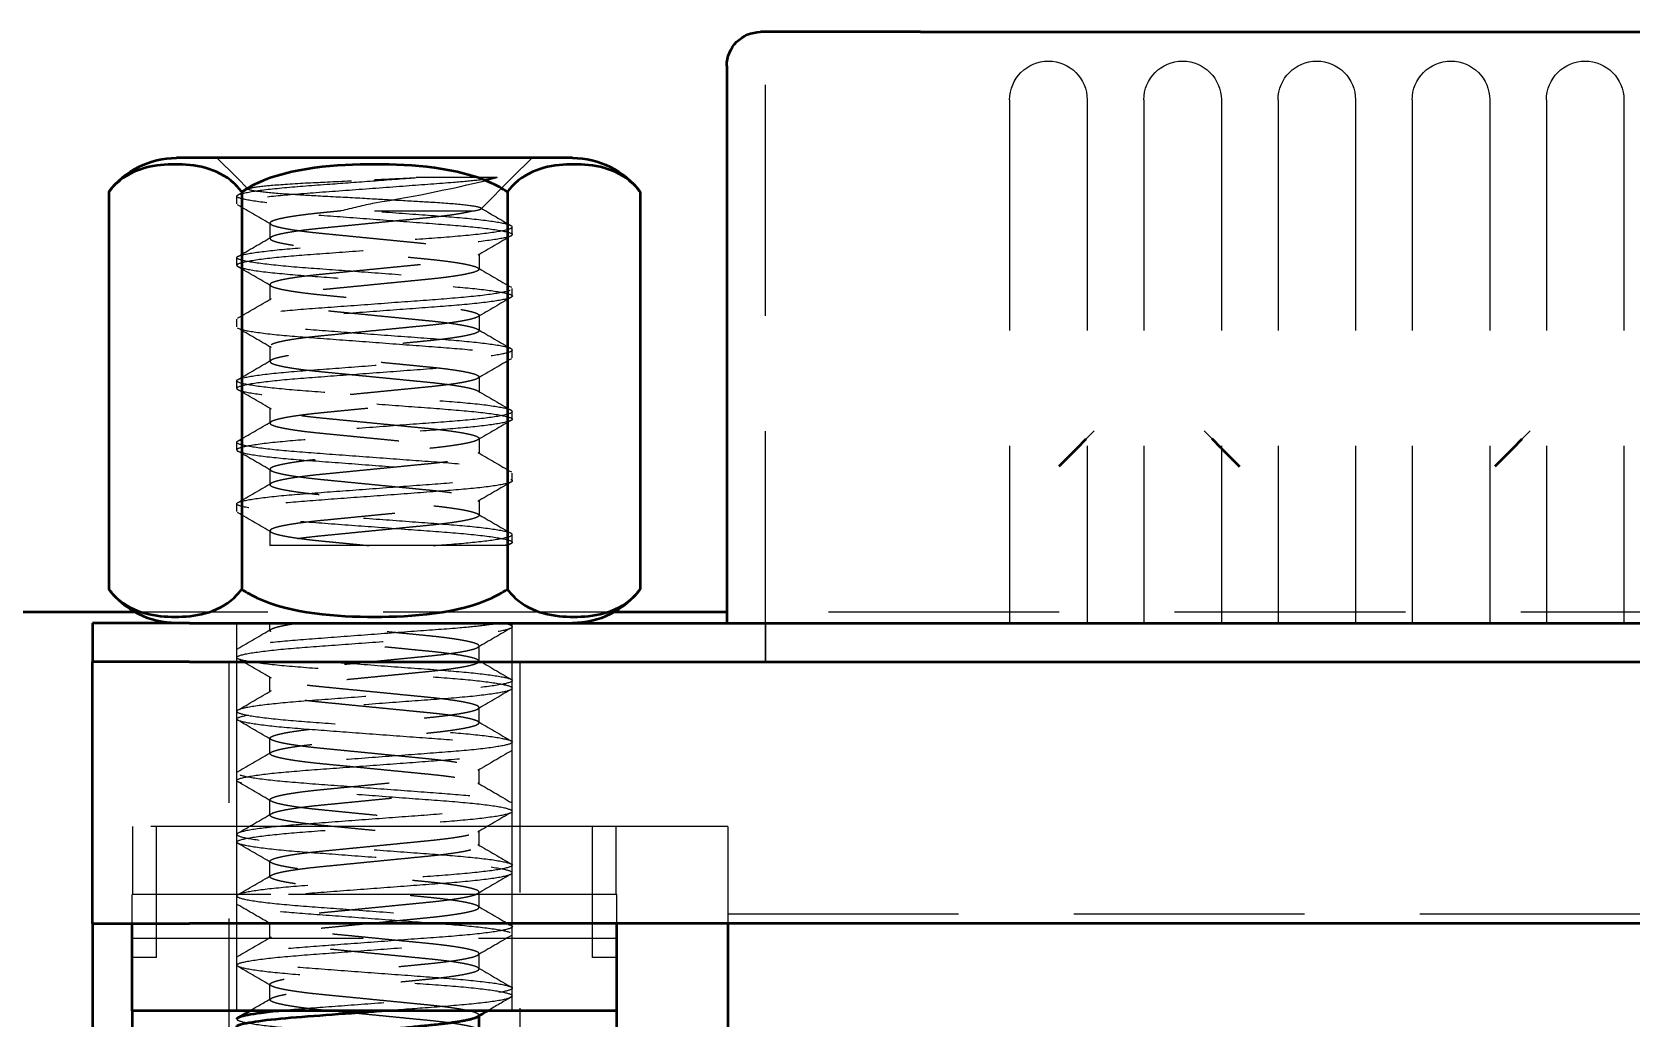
# Model space of a CAD drawing. Header units: millimetres. Extents: x 0 to 420, y 0 to 297.
# Drawn here: x 153.66 to 170.17, y 187.93 to 198.11 of the extents above; entities that cross this region are included whole.
import ezdxf

# ---------------------------------------------------------------- set-up
doc = ezdxf.new("R2010")
doc.units = ezdxf.units.MM
doc.header["$LTSCALE"] = 0.75
doc.linetypes.add('HIDDEN2', pattern=[4.7625, 3.175, -1.5875])
doc.layers.add('Hidden', color=7, linetype='HIDDEN2', lineweight=25)
doc.layers.add('Visible', color=7, linetype='Continuous', lineweight=50)

msp = doc.modelspace()

# ---------------------------------------------------------------- linework, layer by layer
at = {"layer": 'Hidden', "extrusion": (-1e-16, -1, 0)}
for p, q in [((161.226, 191.615), (161.226, 198.115)), ((163.746, 197.415), (163.746, 192.015)), ((164.546, 197.415), (164.546, 192.015)), ((165.131, 197.415), (165.131, 192.015)), ((165.931, 197.415), (165.931, 192.015)), ((166.516, 197.415), (166.516, 192.015)), ((167.316, 197.415), (167.316, 192.015)), ((167.901, 197.415), (167.901, 192.015)), ((168.701, 197.415), (168.701, 192.015)), ((169.286, 197.415), (169.286, 192.015)), ((170.086, 197.415), (170.086, 192.015)), ((155.769, 196.612), (155.565, 196.815)), ((158.613, 196.612), (158.817, 196.815)), ((155.889, 196.491), (155.769, 196.612)), ((158.458, 196.612), (157.619, 196.612)), ((158.613, 196.612), (158.291, 196.289)), ((155.769, 196.342), (155.769, 196.421)), ((156.112, 196.143), (156.112, 195.984)), ((158.613, 196.024), (158.613, 196.103)), ((155.769, 195.707), (155.769, 195.786)), ((158.27, 195.826), (158.27, 195.667)), ((156.112, 195.508), (156.112, 195.349)), ((158.613, 195.389), (158.613, 195.468)), ((155.769, 195.072), (155.769, 195.151)), ((158.27, 195.191), (158.27, 195.032)), ((156.112, 194.873), (156.112, 194.714)), ((158.613, 194.754), (158.613, 194.833)), ((158.27, 194.556), (158.27, 194.397)), ((155.769, 194.437), (155.769, 194.516)), ((156.112, 194.238), (156.112, 194.079)), ((158.613, 194.119), (158.613, 194.198)), ((155.769, 193.802), (155.769, 193.881)), ((158.27, 193.921), (158.27, 193.762)), ((164.536, 193.915), (164.619, 193.998)), ((165.836, 193.915), (165.753, 193.998)), ((169.036, 193.915), (169.119, 193.998)), ((156.112, 193.603), (156.112, 193.444)), ((158.613, 193.484), (158.613, 193.563)), ((155.769, 193.167), (155.769, 193.246)), ((158.27, 193.286), (158.27, 193.127)), ((156.112, 192.968), (156.112, 192.815)), ((158.613, 192.849), (158.613, 192.928)), ((156.109, 192.815), (156.126, 192.824)), ((157.797, 192.815), (156.109, 192.815)), ((158.529, 192.815), (157.797, 192.815)), ((158.603, 192.838), (158.564, 192.815)), ((159.663, 192.128), (154.718, 192.128)), ((159.663, 192.128), (154.718, 192.128)), ((178.546, 192.128), (160.826, 192.128)), ((178.546, 192.128), (160.826, 192.128)), ((155.769, 191.615), (155.769, 192.015)), ((156.112, 191.938), (156.112, 192.015)), ((158.613, 191.978), (158.613, 192.015)), ((158.613, 191.615), (158.613, 192.015)), ((161.226, 192.015), (161.226, 191.615)), ((155.769, 191.66), (155.769, 191.74)), ((158.27, 191.621), (158.27, 191.779)), ((155.691, 183.015), (155.691, 191.615)), ((155.769, 189.915), (155.769, 191.615)), ((158.613, 189.915), (158.613, 191.615)), ((158.691, 191.615), (158.691, 183.015)), ((156.112, 191.303), (156.112, 191.462)), ((158.613, 191.343), (158.613, 191.422)), ((155.769, 191.025), (155.769, 191.105)), ((158.27, 190.986), (158.27, 191.144)), ((156.112, 190.668), (156.112, 190.827)), ((158.613, 190.708), (158.613, 190.787)), ((155.769, 190.39), (155.769, 190.47)), ((158.27, 190.351), (158.27, 190.509)), ((156.112, 190.033), (156.112, 190.192)), ((158.613, 190.073), (158.613, 190.152)), ((160.836, 189.915), (154.281, 189.915)), ((154.696, 189.215), (154.696, 189.915)), ((154.941, 189.215), (154.941, 189.915)), ((158.686, 189.915), (155.696, 189.915)), ((155.769, 189.215), (155.769, 189.915)), ((158.613, 189.215), (158.613, 189.915)), ((159.441, 189.215), (159.441, 189.915)), ((159.686, 189.215), (159.686, 189.915)), ((160.836, 189.915), (160.836, 188.915)), ((155.769, 189.755), (155.769, 189.835)), ((158.27, 189.716), (158.27, 189.874)), ((156.112, 189.398), (156.112, 189.557)), ((158.613, 189.438), (158.613, 189.517)), ((159.691, 189.215), (154.691, 189.215)), ((154.691, 188.915), (154.691, 189.215)), ((154.941, 188.565), (154.941, 189.215)), ((158.686, 189.215), (155.696, 189.215)), ((155.769, 188.015), (155.769, 189.215)), ((155.769, 189.12), (155.769, 189.2)), ((158.27, 189.081), (158.27, 189.239)), ((158.613, 188.015), (158.613, 189.215)), ((159.441, 188.565), (159.441, 189.215)), ((159.691, 188.915), (159.691, 189.215)), ((156.112, 188.763), (156.112, 188.922)), ((160.836, 189.015), (178.536, 189.015)), ((154.691, 188.765), (159.691, 188.765)), ((158.613, 188.803), (158.613, 188.882)), ((158.27, 188.446), (158.27, 188.604)), ((154.941, 188.565), (154.691, 188.565)), ((155.769, 188.485), (155.769, 188.565)), ((159.691, 188.565), (159.441, 188.565)), ((156.112, 188.128), (156.112, 188.287)), ((158.613, 188.168), (158.613, 188.247)), ((158.27, 187.962), (158.27, 187.969))]:
    msp.add_line(p, q, dxfattribs=at)
at = {"layer": 'Hidden', "extrusion": (0, 0, -1)}
for centre in [(-164.146, 197.415), (-165.531, 197.415), (-166.916, 197.415), (-168.301, 197.415), (-169.686, 197.415)]:
    msp.add_arc(centre, 0.4, 360, 180, dxfattribs=at)
at = {"layer": 'Hidden'}
for centre, radius, start, end in [((154.775, 211.295), 15.138, 279.1826, 284.0801), ((159.463, 185.774), 10.816, 102.127, 104.0124)]:
    msp.add_arc(centre, radius, start, end, dxfattribs=at)
for points, knots in [([(158.458, 196.612), (158.404, 196.603), (158.338, 196.594), (158.185, 196.577), (158.099, 196.569), (157.858, 196.549), (157.691, 196.538), (157.335, 196.511), (157.147, 196.497), (156.775, 196.469), (156.595, 196.456), (156.281, 196.432), (156.147, 196.419), (155.929, 196.392), (155.85, 196.377), (155.764, 196.351), (155.757, 196.34), (155.813, 196.314), (155.877, 196.301), (156.068, 196.273), (156.196, 196.259), (156.494, 196.234), (156.658, 196.222), (157.013, 196.196), (157.2, 196.182), (157.571, 196.154), (157.751, 196.141), (158.07, 196.117), (158.207, 196.104), (158.432, 196.077), (158.516, 196.063), (158.613, 196.036), (158.625, 196.025), (158.579, 195.999), (158.521, 195.986), (158.338, 195.958), (158.212, 195.944), (157.918, 195.919), (157.756, 195.907), (157.404, 195.881), (157.217, 195.867), (156.845, 195.84), (156.664, 195.826), (156.341, 195.802), (156.202, 195.79), (155.969, 195.762), (155.881, 195.748), (155.774, 195.721), (155.757, 195.71), (155.795, 195.685), (155.848, 195.671), (156.022, 195.643), (156.144, 195.629), (156.432, 195.604), (156.593, 195.592), (156.942, 195.566), (157.128, 195.553), (157.5, 195.525), (157.683, 195.511), (158.01, 195.487), (158.152, 195.475), (158.392, 195.448), (158.485, 195.434), (158.601, 195.407), (158.624, 195.394), (158.595, 195.37), (158.546, 195.356), (158.381, 195.329), (158.263, 195.315), (157.982, 195.289), (157.823, 195.277), (157.476, 195.252), (157.291, 195.238), (156.919, 195.21), (156.735, 195.196), (156.403, 195.172), (156.258, 195.16), (156.011, 195.133), (155.915, 195.119), (155.788, 195.092), (155.76, 195.079), (155.78, 195.055), (155.825, 195.041), (155.981, 195.014), (156.094, 195), (156.369, 194.973), (156.527, 194.962), (156.871, 194.937), (157.055, 194.923), (157.427, 194.895), (157.613, 194.881), (157.948, 194.856), (158.096, 194.845), (158.349, 194.818), (158.45, 194.804), (158.586, 194.777), (158.618, 194.764), (158.607, 194.739), (158.567, 194.726), (158.42, 194.699), (158.313, 194.685), (158.05, 194.659), (157.897, 194.648), (157.554, 194.622), (157.365, 194.608), (156.991, 194.58), (156.81, 194.567), (156.471, 194.542), (156.316, 194.53), (156.052, 194.503), (155.947, 194.489), (155.807, 194.462), (155.77, 194.449), (155.767, 194.425), (155.802, 194.412), (155.944, 194.384), (156.047, 194.37), (156.304, 194.344), (156.454, 194.333), (156.792, 194.307), (156.979, 194.294), (157.351, 194.266), (157.534, 194.252), (157.876, 194.227), (158.032, 194.215), (158.303, 194.189), (158.414, 194.175), (158.564, 194.147), (158.606, 194.134), (158.619, 194.11), (158.588, 194.097), (158.455, 194.069), (158.355, 194.055), (158.104, 194.029), (157.957, 194.017), (157.622, 193.992), (157.437, 193.979), (157.065, 193.951), (156.881, 193.937), (156.536, 193.912), (156.378, 193.9), (156.101, 193.874), (155.987, 193.86), (155.828, 193.832), (155.782, 193.819), (155.76, 193.795), (155.786, 193.782), (155.91, 193.755), (156.005, 193.741), (156.25, 193.714), (156.394, 193.702), (156.724, 193.678), (156.908, 193.664), (157.281, 193.636), (157.466, 193.622), (157.813, 193.597), (157.973, 193.585), (158.256, 193.559), (158.375, 193.545), (158.542, 193.518), (158.593, 193.504), (158.624, 193.479), (158.603, 193.467), (158.489, 193.44), (158.398, 193.426), (158.161, 193.399), (158.019, 193.387), (157.693, 193.363), (157.511, 193.349), (157.138, 193.321), (156.953, 193.308), (156.602, 193.282), (156.441, 193.27), (156.151, 193.245), (156.029, 193.23), (155.852, 193.203), (155.797, 193.189), (155.757, 193.164), (155.773, 193.153), (155.876, 193.126), (155.963, 193.111), (156.194, 193.084), (156.333, 193.072), (156.654, 193.048), (156.835, 193.034), (157.206, 193.007), (157.393, 192.993), (157.746, 192.967), (157.909, 192.955), (158.205, 192.93), (158.331, 192.916), (158.517, 192.888), (158.576, 192.874), (158.616, 192.854), (158.617, 192.847), (158.594, 192.831), (158.568, 192.823), (158.529, 192.815)], [0.000002, 0.000002, 0.000002, 0.000002, 0.035318, 0.035318, 0.069792, 0.069792, 0.124002, 0.124002, 0.17999, 0.17999, 0.237158, 0.237158, 0.291801, 0.291801, 0.348578, 0.348578, 0.403782, 0.403782, 0.459082, 0.459082, 0.515915, 0.515915, 0.57023, 0.57023, 0.626145, 0.626145, 0.682961, 0.682961, 0.737536, 0.737536, 0.794238, 0.794238, 0.849899, 0.849899, 0.905145, 0.905145, 0.962573, 0.962573, 1.017084, 1.017084, 1.072972, 1.072972, 1.129846, 1.129846, 1.18425, 1.18425, 1.240711, 1.240711, 1.296665, 1.296665, 1.351694, 1.351694, 1.40889, 1.40889, 1.463476, 1.463476, 1.51915, 1.51915, 1.575963, 1.575963, 1.630228, 1.630228, 1.686489, 1.686489, 1.742839, 1.742839, 1.797698, 1.797698, 1.85471, 1.85471, 1.909468, 1.909468, 1.964974, 1.964974, 2.021772, 2.021772, 2.075993, 2.075993, 2.132099, 2.132099, 2.188929, 2.188929, 2.243665, 2.243665, 2.300543, 2.300543, 2.355559, 2.355559, 2.410948, 2.410948, 2.467773, 2.467773, 2.522042, 2.522042, 2.57804, 2.57804, 2.635408, 2.635408, 2.69007, 2.69007, 2.745922, 2.745922, 2.8004, 2.8004, 2.857792, 2.857792, 2.913002, 2.913002, 2.968629, 2.968629, 3.025295, 3.025295, 3.079836, 3.079836, 3.136616, 3.136616, 3.192496, 3.192496, 3.246777, 3.246777, 3.303574, 3.303574, 3.358839, 3.358839, 3.414009, 3.414009, 3.47075, 3.47075, 3.525358, 3.525358, 3.582492, 3.582492, 3.638444, 3.638444, 3.69262, 3.69262, 3.74936, 3.74936, 3.804707, 3.804707, 3.859569, 3.859569, 3.916407, 3.916407, 3.971104, 3.971104, 4.027714, 4.027714, 4.083788, 4.083788, 4.137943, 4.137943, 4.194667, 4.194667, 4.250145, 4.250145, 4.304773, 4.304773, 4.36176, 4.36176, 4.416593, 4.416593, 4.472746, 4.472746, 4.528989, 4.528989, 4.583214, 4.583214, 4.639966, 4.639966, 4.695626, 4.695626, 4.75011, 4.75011, 4.807294, 4.807294, 4.862311, 4.862311, 4.918097, 4.918097, 4.97455, 4.97455, 5.028943, 5.028943, 5.085771, 5.085771, 5.141657, 5.141657, 5.196095, 5.196095, 5.253525, 5.253525, 5.30877, 5.30877, 5.342596, 5.342596, 5.377486, 5.377486, 5.377486, 5.377486]), ([(157.797, 192.815), (157.948, 192.826), (158.086, 192.837), (158.325, 192.861), (158.424, 192.874), (158.57, 192.901), (158.61, 192.915), (158.616, 192.939), (158.585, 192.951), (158.453, 192.978), (158.353, 192.992), (158.096, 193.019), (157.943, 193.031), (157.606, 193.056), (157.427, 193.07), (157.054, 193.097), (156.865, 193.111), (156.518, 193.137), (156.362, 193.148), (156.092, 193.174), (155.982, 193.188), (155.823, 193.216), (155.778, 193.23), (155.762, 193.254), (155.789, 193.266), (155.91, 193.293), (156.007, 193.307), (156.256, 193.334), (156.408, 193.346), (156.741, 193.371), (156.919, 193.384), (157.29, 193.412), (157.48, 193.426), (157.83, 193.452), (157.989, 193.463), (158.265, 193.489), (158.379, 193.503), (158.547, 193.531), (158.597, 193.544), (158.622, 193.569), (158.6, 193.581), (158.488, 193.608), (158.397, 193.622), (158.154, 193.649), (158.004, 193.662), (157.674, 193.686), (157.497, 193.699), (157.128, 193.727), (156.938, 193.741), (156.584, 193.767), (156.422, 193.779), (156.14, 193.804), (156.023, 193.818), (155.847, 193.846), (155.792, 193.859), (155.758, 193.884), (155.775, 193.896), (155.878, 193.922), (155.965, 193.936), (156.201, 193.964), (156.35, 193.977), (156.677, 194.001), (156.852, 194.014), (157.22, 194.042), (157.409, 194.056), (157.766, 194.083), (157.931, 194.094), (158.219, 194.119), (158.339, 194.133), (158.522, 194.161), (158.581, 194.174), (158.625, 194.2), (158.611, 194.211), (158.516, 194.237), (158.434, 194.251), (158.206, 194.279), (158.063, 194.292), (157.742, 194.316), (157.57, 194.329), (157.204, 194.356), (157.015, 194.37), (156.654, 194.397), (156.486, 194.409), (156.191, 194.434), (156.067, 194.447), (155.875, 194.475), (155.81, 194.489), (155.757, 194.515), (155.766, 194.526), (155.852, 194.552), (155.931, 194.566), (156.15, 194.594), (156.29, 194.607), (156.606, 194.631), (156.776, 194.644), (157.138, 194.671), (157.326, 194.685), (157.684, 194.711), (157.85, 194.723), (158.154, 194.748), (158.287, 194.762), (158.488, 194.789), (158.556, 194.803), (158.623, 194.829), (158.621, 194.84), (158.547, 194.866), (158.473, 194.88), (158.264, 194.908), (158.133, 194.921), (157.825, 194.946), (157.65, 194.958), (157.282, 194.985), (157.093, 194.999), (156.733, 195.026), (156.565, 195.038), (156.256, 195.063), (156.12, 195.076), (155.91, 195.104), (155.837, 195.118), (155.762, 195.144), (155.759, 195.155), (155.823, 195.181), (155.893, 195.195), (156.095, 195.223), (156.222, 195.236), (156.524, 195.261), (156.696, 195.273), (157.061, 195.3), (157.25, 195.314), (157.612, 195.341), (157.783, 195.353), (158.097, 195.378), (158.237, 195.391), (158.454, 195.419), (158.532, 195.433), (158.617, 195.459), (158.624, 195.47), (158.57, 195.496), (158.505, 195.51), (158.31, 195.537), (158.186, 195.551), (157.89, 195.576), (157.721, 195.588), (157.36, 195.615), (157.17, 195.629), (156.806, 195.656), (156.633, 195.669), (156.314, 195.692), (156.171, 195.706), (155.945, 195.734), (155.863, 195.747), (155.77, 195.774), (155.757, 195.785), (155.802, 195.811), (155.863, 195.825), (156.05, 195.852), (156.171, 195.866), (156.461, 195.891), (156.627, 195.903), (156.985, 195.929), (157.175, 195.943), (157.542, 195.971), (157.716, 195.984), (158.04, 196.008), (158.186, 196.021), (158.42, 196.049), (158.506, 196.062), (158.607, 196.089), (158.624, 196.1), (158.588, 196.125), (158.532, 196.139), (158.355, 196.167), (158.237, 196.181), (157.954, 196.206), (157.792, 196.217), (157.437, 196.244), (157.248, 196.258), (156.879, 196.285), (156.702, 196.299), (156.372, 196.323), (156.223, 196.336), (155.981, 196.363), (155.891, 196.377), (155.78, 196.404), (155.759, 196.416), (155.786, 196.44), (155.837, 196.454), (156.006, 196.482), (156.121, 196.496), (156.398, 196.521), (156.557, 196.533), (156.872, 196.556), (157.022, 196.567), (157.324, 196.59), (157.475, 196.601), (157.619, 196.612)], [0, 0, 0, 0, 0.050282, 0.050282, 0.10263, 0.10263, 0.159334, 0.159334, 0.213574, 0.213574, 0.269864, 0.269864, 0.325659, 0.325659, 0.380522, 0.380522, 0.437545, 0.437545, 0.491972, 0.491972, 0.547478, 0.547478, 0.604122, 0.604122, 0.658225, 0.658225, 0.714317, 0.714317, 0.770509, 0.770509, 0.825203, 0.825203, 0.882043, 0.882043, 0.936643, 0.936643, 0.991983, 0.991983, 1.048613, 1.048613, 1.102675, 1.102675, 1.158613, 1.158613, 1.215284, 1.215284, 1.269857, 1.269857, 1.326565, 1.326565, 1.381423, 1.381423, 1.436647, 1.436647, 1.493306, 1.493306, 1.547416, 1.547416, 1.603247, 1.603247, 1.660456, 1.660456, 1.714956, 1.714956, 1.771583, 1.771583, 1.826767, 1.826767, 1.881925, 1.881925, 1.938654, 1.938654, 1.99289, 1.99289, 2.048665, 2.048665, 2.105375, 2.105375, 2.159819, 2.159819, 2.216383, 2.216383, 2.272057, 2.272057, 2.327173, 2.327173, 2.384465, 2.384465, 2.438927, 2.438927, 2.494685, 2.494685, 2.551473, 2.551473, 2.605767, 2.605767, 2.661777, 2.661777, 2.715974, 2.715974, 2.772741, 2.772741, 2.828148, 2.828148, 2.882982, 2.882982, 2.939885, 2.939885, 2.994642, 2.994642, 3.051174, 3.051174, 3.107318, 3.107318, 3.161513, 3.161513, 3.218275, 3.218275, 3.273825, 3.273825, 3.328445, 3.328445, 3.385508, 3.385508, 3.440413, 3.440413, 3.496506, 3.496506, 3.552828, 3.552828, 3.607117, 3.607117, 3.663917, 3.663917, 3.719659, 3.719659, 3.774156, 3.774156, 3.831429, 3.831429, 3.886528, 3.886528, 3.942278, 3.942278, 3.998821, 3.998821, 4.053299, 4.053299, 4.110185, 4.110185, 4.166165, 4.166165, 4.22064, 4.22064, 4.278169, 4.278169, 4.333507, 4.333507, 4.389023, 4.389023, 4.445829, 4.445829, 4.500501, 4.500501, 4.557365, 4.557365, 4.61339, 4.61339, 4.667717, 4.667717, 4.724595, 4.724595, 4.780008, 4.780008, 4.835123, 4.835123, 4.892023, 4.892023, 4.946782, 4.946782, 5.003754, 5.003754, 5.059877, 5.059877, 5.114141, 5.114141, 5.170983, 5.170983, 5.226504, 5.226504, 5.281346, 5.281346, 5.32683, 5.32683, 5.372405, 5.372405, 5.372405, 5.372405]), ([(157.191, 196.39), (157.057, 196.398), (156.922, 196.405), (156.64, 196.42), (156.518, 196.426), (156.29, 196.44), (156.175, 196.449), (155.999, 196.466), (155.939, 196.475), (155.894, 196.487), (155.887, 196.49), (155.891, 196.502), (155.928, 196.511), (156.066, 196.529), (156.167, 196.537), (156.433, 196.555), (156.581, 196.562), (156.859, 196.575), (157.024, 196.583), (157.191, 196.591)], [-0.2931947, -0.2931947, -0.2931947, -0.2931947, -0.2729539, -0.2729539, -0.2490881, -0.2490881, -0.2152153, -0.2152153, -0.1815403, -0.1815403, -0.1638761, -0.1638761, -0.1274616, -0.1274616, -0.0908505, -0.0908505, -0.0503262, -0.0503262, -0.000001, -0.000001, -0.000001, -0.000001]), ([(157.191, 196.591), (157.263, 196.595), (157.335, 196.598), (157.479, 196.605), (157.55, 196.608), (157.619, 196.612)], [-0.0432802, -0.0432802, -0.0432802, -0.0432802, -0.02165021, -0.02165021, -0.00000099, -0.00000099, -0.00000099, -0.00000099]), ([(158.206, 196.268), (158.249, 196.274), (158.276, 196.281), (158.297, 196.292), (158.295, 196.298), (158.243, 196.313), (158.187, 196.322), (158.025, 196.339), (157.919, 196.348), (157.726, 196.359), (157.631, 196.365), (157.405, 196.378), (157.299, 196.384), (157.191, 196.39)], [-0.3362138, -0.3362138, -0.3362138, -0.3362138, -0.2703814, -0.2703814, -0.2118044, -0.2118044, -0.1424242, -0.1424242, -0.07128, -0.07128, -0.0324576, -0.0324576, -0.000001, -0.000001, -0.000001, -0.000001]), ([(157.191, 196.268), (157.301, 196.268), (157.411, 196.268), (157.622, 196.268), (157.721, 196.268), (157.902, 196.268), (157.982, 196.268), (158.116, 196.268), (158.169, 196.268), (158.206, 196.268)], [-0.1325912, -0.1325912, -0.1325912, -0.1325912, -0.099444, -0.099444, -0.066296, -0.066296, -0.033148, -0.033148, -0.000001, -0.000001, -0.000001, -0.000001]), ([(157.268, 188.015), (157.421, 188.026), (157.571, 188.037), (157.882, 188.06), (158.036, 188.072), (158.302, 188.098), (158.411, 188.112), (158.565, 188.139), (158.608, 188.153), (158.618, 188.177), (158.588, 188.189), (158.462, 188.216), (158.363, 188.23), (158.109, 188.258), (157.957, 188.27), (157.622, 188.294), (157.443, 188.308), (157.071, 188.335), (156.882, 188.35), (156.533, 188.376), (156.376, 188.387), (156.103, 188.413), (155.991, 188.426), (155.828, 188.454), (155.781, 188.468), (155.761, 188.492), (155.785, 188.504), (155.903, 188.531), (155.997, 188.545), (156.243, 188.572), (156.394, 188.585), (156.726, 188.609), (156.903, 188.623), (157.269, 188.65), (157.454, 188.664), (157.803, 188.69), (157.963, 188.701), (158.248, 188.727), (158.368, 188.741), (158.539, 188.768), (158.59, 188.782), (158.624, 188.807), (158.605, 188.819), (158.495, 188.846), (158.404, 188.86), (158.169, 188.887), (158.028, 188.899), (157.704, 188.923), (157.522, 188.937), (157.15, 188.965), (156.964, 188.978), (156.613, 189.005), (156.451, 189.016), (156.159, 189.041), (156.035, 189.056), (155.856, 189.083), (155.8, 189.097), (155.757, 189.122), (155.771, 189.134), (155.871, 189.16), (155.957, 189.175), (156.185, 189.202), (156.324, 189.214), (156.644, 189.238), (156.824, 189.252), (157.195, 189.279), (157.382, 189.293), (157.736, 189.32), (157.9, 189.331), (158.197, 189.356), (158.325, 189.37), (158.513, 189.398), (158.574, 189.412), (158.625, 189.437), (158.615, 189.449), (158.525, 189.475), (158.443, 189.489), (158.221, 189.517), (158.086, 189.53), (157.77, 189.554), (157.591, 189.567), (157.22, 189.594), (157.033, 189.608), (156.677, 189.635), (156.511, 189.646), (156.211, 189.671), (156.081, 189.685), (155.885, 189.713), (155.819, 189.726), (155.758, 189.752), (155.763, 189.763), (155.843, 189.79), (155.92, 189.804), (156.133, 189.831), (156.266, 189.844), (156.577, 189.869), (156.755, 189.882), (157.125, 189.909), (157.313, 189.923), (157.671, 189.95), (157.839, 189.962), (158.144, 189.986), (158.278, 190), (158.482, 190.028), (158.552, 190.041), (158.622, 190.067), (158.622, 190.078), (158.551, 190.104), (158.479, 190.119), (158.272, 190.146), (158.143, 190.159), (157.837, 190.184), (157.663, 190.196), (157.296, 190.224), (157.107, 190.238), (156.746, 190.265), (156.577, 190.277), (156.266, 190.301), (156.129, 190.315), (155.916, 190.342), (155.842, 190.356), (155.763, 190.382), (155.758, 190.393), (155.819, 190.419), (155.887, 190.433), (156.086, 190.461), (156.213, 190.474), (156.512, 190.499), (156.683, 190.511), (157.047, 190.538), (157.236, 190.552), (157.599, 190.579), (157.77, 190.592), (158.087, 190.616), (158.227, 190.629), (158.448, 190.657), (158.527, 190.671), (158.615, 190.697), (158.625, 190.708), (158.574, 190.734), (158.51, 190.748), (158.318, 190.776), (158.195, 190.789), (157.901, 190.815), (157.734, 190.826), (157.373, 190.853), (157.184, 190.867), (156.818, 190.894), (156.645, 190.907), (156.324, 190.931), (156.18, 190.944), (155.951, 190.972), (155.868, 190.986), (155.771, 191.012), (155.757, 191.024), (155.799, 191.049), (155.857, 191.063), (156.039, 191.09), (156.159, 191.104), (156.446, 191.129), (156.61, 191.141), (156.966, 191.167), (157.156, 191.181), (157.524, 191.209), (157.699, 191.222), (158.027, 191.246), (158.176, 191.259), (158.413, 191.287), (158.501, 191.301), (158.605, 191.327), (158.624, 191.339), (158.591, 191.364), (158.537, 191.378), (158.363, 191.405), (158.246, 191.419), (157.965, 191.445), (157.804, 191.456), (157.45, 191.482), (157.26, 191.496), (156.891, 191.524), (156.714, 191.537), (156.383, 191.562), (156.233, 191.574), (155.989, 191.602), (155.897, 191.616), (155.783, 191.642), (155.76, 191.654), (155.783, 191.679), (155.833, 191.693), (155.999, 191.72), (156.112, 191.734), (156.387, 191.76), (156.545, 191.771), (156.895, 191.797), (157.085, 191.811), (157.456, 191.839), (157.634, 191.852), (157.968, 191.877), (158.12, 191.889), (158.371, 191.916), (158.468, 191.93), (158.588, 191.956), (158.616, 191.968), (158.611, 191.99), (158.578, 192.002), (158.516, 192.015)], [-5.662008, -5.662008, -5.662008, -5.662008, -5.61587, -5.61587, -5.561442, -5.561442, -5.505768, -5.505768, -5.449039, -5.449039, -5.394816, -5.394816, -5.338563, -5.338563, -5.282545, -5.282545, -5.227707, -5.227707, -5.170713, -5.170713, -5.116164, -5.116164, -5.060682, -5.060682, -5.003992, -5.003992, -4.949864, -4.949864, -4.893789, -4.893789, -4.837334, -4.837334, -4.782645, -4.782645, -4.727161, -4.727161, -4.672632, -4.672632, -4.615636, -4.615636, -4.560796, -4.560796, -4.504814, -4.504814, -4.448557, -4.448557, -4.394334, -4.394334, -4.337611, -4.337611, -4.281932, -4.281932, -4.227518, -4.227518, -4.170309, -4.170309, -4.115272, -4.115272, -4.059624, -4.059624, -4.003143, -4.003143, -3.948725, -3.948725, -3.891911, -3.891911, -3.835991, -3.835991, -3.781591, -3.781591, -3.724123, -3.724123, -3.668844, -3.668844, -3.613421, -3.613421, -3.556674, -3.556674, -3.502059, -3.502059, -3.445263, -3.445263, -3.389296, -3.389296, -3.335037, -3.335037, -3.278227, -3.278227, -3.22287, -3.22287, -3.167839, -3.167839, -3.110995, -3.110995, -3.056292, -3.056292, -2.999422, -2.999422, -2.943353, -2.943353, -2.889151, -2.889151, -2.832374, -2.832374, -2.776905, -2.776905, -2.722142, -2.722142, -2.665171, -2.665171, -2.61035, -2.61035, -2.553968, -2.553968, -2.497749, -2.497749, -2.443515, -2.443515, -2.386729, -2.386729, -2.331099, -2.331099, -2.276518, -2.276518, -2.219369, -2.219369, -2.164383, -2.164383, -2.108408, -2.108408, -2.051996, -2.051996, -1.997634, -1.997634, -1.940792, -1.940792, -1.884954, -1.884954, -1.83046, -1.83046, -1.773084, -1.773084, -1.717888, -1.717888, -1.662219, -1.662219, -1.60557, -1.60557, -1.551045, -1.551045, -1.494269, -1.494269, -1.438408, -1.438408, -1.384123, -1.384123, -1.327329, -1.327329, -1.272083, -1.272083, -1.216885, -1.216885, -1.160166, -1.160166, -1.105578, -1.105578, -1.04839, -1.04839, -0.992463, -0.992463, -0.938291, -0.938291, -0.88156, -0.88156, -0.826239, -0.826239, -0.771356, -0.771356, -0.714546, -0.714546, -0.659876, -0.659876, -0.603218, -0.603218, -0.547175, -0.547175, -0.493035, -0.493035, -0.436325, -0.436325, -0.380879, -0.380879, -0.32624, -0.32624, -0.269288, -0.269288, -0.214487, -0.214487, -0.158296, -0.158296, -0.10209, -0.10209, -0.051196, -0.051196, -0.000001, -0.000001, -0.000001, -0.000001]), ([(158.487, 192.015), (158.441, 192.006), (158.382, 191.998), (158.243, 191.981), (158.164, 191.973), (157.935, 191.953), (157.773, 191.942), (157.422, 191.916), (157.236, 191.902), (156.864, 191.874), (156.682, 191.861), (156.357, 191.836), (156.216, 191.824), (155.98, 191.797), (155.889, 191.783), (155.778, 191.756), (155.758, 191.744), (155.791, 191.719), (155.842, 191.706), (156.011, 191.678), (156.131, 191.664), (156.415, 191.638), (156.575, 191.627), (156.923, 191.601), (157.108, 191.587), (157.481, 191.559), (157.664, 191.546), (157.994, 191.521), (158.138, 191.509), (158.381, 191.482), (158.476, 191.468), (158.597, 191.441), (158.623, 191.429), (158.599, 191.404), (158.552, 191.391), (158.391, 191.363), (158.276, 191.349), (157.998, 191.323), (157.84, 191.312), (157.494, 191.286), (157.31, 191.272), (156.938, 191.245), (156.753, 191.231), (156.419, 191.206), (156.272, 191.194), (156.023, 191.168), (155.924, 191.154), (155.792, 191.126), (155.762, 191.113), (155.777, 191.089), (155.819, 191.076), (155.972, 191.048), (156.083, 191.034), (156.355, 191.008), (156.511, 190.996), (156.854, 190.971), (157.037, 190.957), (157.409, 190.93), (157.596, 190.916), (157.933, 190.891), (158.082, 190.879), (158.338, 190.853), (158.441, 190.839), (158.581, 190.811), (158.616, 190.798), (158.611, 190.774), (158.573, 190.761), (158.431, 190.734), (158.325, 190.72), (158.06, 190.693), (157.905, 190.682), (157.566, 190.656), (157.384, 190.643), (157.011, 190.615), (156.822, 190.601), (156.479, 190.575), (156.327, 190.564), (156.065, 190.538), (155.958, 190.524), (155.81, 190.496), (155.771, 190.483), (155.767, 190.459), (155.799, 190.446), (155.932, 190.419), (156.034, 190.405), (156.292, 190.378), (156.445, 190.366), (156.782, 190.341), (156.962, 190.328), (157.335, 190.3), (157.524, 190.286), (157.871, 190.26), (158.026, 190.249), (158.294, 190.223), (158.404, 190.209), (158.561, 190.182), (158.605, 190.168), (158.619, 190.144), (158.591, 190.132), (158.468, 190.105), (158.371, 190.091), (158.119, 190.063), (157.968, 190.051), (157.634, 190.026), (157.455, 190.013), (157.084, 189.985), (156.895, 189.971), (156.544, 189.945), (156.386, 189.934), (156.112, 189.908), (155.998, 189.895), (155.833, 189.867), (155.783, 189.853), (155.76, 189.829), (155.783, 189.817), (155.897, 189.79), (155.989, 189.776), (156.234, 189.748), (156.384, 189.736), (156.715, 189.711), (156.891, 189.698), (157.261, 189.671), (157.451, 189.657), (157.804, 189.63), (157.965, 189.619), (158.246, 189.593), (158.363, 189.58), (158.537, 189.552), (158.591, 189.538), (158.624, 189.513), (158.605, 189.502), (158.5, 189.475), (158.413, 189.461), (158.175, 189.434), (158.027, 189.421), (157.699, 189.396), (157.523, 189.383), (157.155, 189.356), (156.966, 189.342), (156.609, 189.315), (156.445, 189.304), (156.158, 189.278), (156.039, 189.265), (155.857, 189.237), (155.799, 189.223), (155.757, 189.198), (155.771, 189.187), (155.868, 189.16), (155.952, 189.146), (156.181, 189.119), (156.324, 189.105), (156.646, 189.081), (156.819, 189.069), (157.185, 189.041), (157.374, 189.027), (157.734, 189), (157.902, 188.989), (158.195, 188.964), (158.319, 188.95), (158.51, 188.922), (158.574, 188.908), (158.625, 188.883), (158.615, 188.872), (158.527, 188.845), (158.448, 188.831), (158.227, 188.804), (158.086, 188.79), (157.763, 188.766), (157.583, 188.753), (157.213, 188.725), (157.025, 188.711), (156.67, 188.685), (156.505, 188.673), (156.205, 188.648), (156.076, 188.634), (155.881, 188.607), (155.817, 188.593), (155.758, 188.567), (155.763, 188.556), (155.845, 188.53), (155.923, 188.516), (156.139, 188.488), (156.272, 188.475), (156.584, 188.451), (156.763, 188.438), (157.133, 188.41), (157.321, 188.396), (157.679, 188.37), (157.846, 188.358), (158.15, 188.333), (158.283, 188.319), (158.486, 188.292), (158.555, 188.278), (158.622, 188.252), (158.621, 188.241), (158.549, 188.215), (158.475, 188.201), (158.267, 188.173), (158.137, 188.16), (157.83, 188.135), (157.655, 188.123), (157.287, 188.096), (157.098, 188.082), (156.738, 188.055), (156.569, 188.043), (156.353, 188.026), (156.291, 188.02), (156.234, 188.015)], [-9.324967, -9.324967, -9.324967, -9.324967, -9.290712, -9.290712, -9.257025, -9.257025, -9.202444, -9.202444, -9.146628, -9.146628, -9.089746, -9.089746, -9.035382, -9.035382, -8.978985, -8.978985, -8.922792, -8.922792, -8.867812, -8.867812, -8.810672, -8.810672, -8.755964, -8.755964, -8.700338, -8.700338, -8.643493, -8.643493, -8.589219, -8.589219, -8.532999, -8.532999, -8.476363, -8.476363, -8.421529, -8.421529, -8.364548, -8.364548, -8.309621, -8.309621, -8.254137, -8.254137, -8.197285, -8.197285, -8.143006, -8.143006, -8.086916, -8.086916, -8.029767, -8.029767, -7.975031, -7.975031, -7.918157, -7.918157, -7.862935, -7.862935, -7.807542, -7.807542, -7.75064, -7.75064, -7.696271, -7.696271, -7.640264, -7.640264, -7.583377, -7.583377, -7.528716, -7.528716, -7.471924, -7.471924, -7.416264, -7.416264, -7.360934, -7.360934, -7.303416, -7.303416, -7.248868, -7.248868, -7.192896, -7.192896, -7.135964, -7.135964, -7.081484, -7.081484, -7.024941, -7.024941, -6.969009, -6.969009, -6.913903, -6.913903, -6.856626, -6.856626, -6.802022, -6.802022, -6.746272, -6.746272, -6.68941, -6.68941, -6.635087, -6.635087, -6.578752, -6.578752, -6.522442, -6.522442, -6.467515, -6.467515, -6.410431, -6.410431, -6.355673, -6.355673, -6.300098, -6.300098, -6.24326, -6.24326, -6.188999, -6.188999, -6.132827, -6.132827, -6.07605, -6.07605, -6.021255, -6.021255, -5.964315, -5.964315, -5.909313, -5.909313, -5.853866, -5.853866, -5.797008, -5.797008, -5.742715, -5.742715, -5.68666, -5.68666, -5.629354, -5.629354, -5.574642, -5.574642, -5.517794, -5.517794, -5.462478, -5.462478, -5.407107, -5.407107, -5.350187, -5.350187, -5.295781, -5.295781, -5.239794, -5.239794, -5.182891, -5.182891, -5.128243, -5.128243, -5.071466, -5.071466, -5.01568, -5.01568, -4.960359, -4.960359, -4.902854, -4.902854, -4.848242, -4.848242, -4.792278, -4.792278, -4.735311, -4.735311, -4.678386, -4.678386, -4.62232, -4.62232, -4.567926, -4.567926, -4.510986, -4.510986, -4.455534, -4.455534, -4.40032, -4.40032, -4.343382, -4.343382, -4.288586, -4.288586, -4.23148, -4.23148, -4.175323, -4.175323, -4.121005, -4.121005, -4.064107, -4.064107, -4.008555, -4.008555, -3.953625, -3.953625, -3.896571, -3.896571, -3.841669, -3.841669, -3.785066, -3.785066, -3.72877, -3.72877, -3.674441, -3.674441, -3.650976, -3.650976, -3.650976, -3.650976]), ([(155.769, 187.93), (155.769, 187.924), (155.775, 187.919), (155.821, 187.9), (155.891, 187.886), (156.091, 187.858), (156.219, 187.845), (156.519, 187.82), (156.691, 187.808), (157.056, 187.781), (157.245, 187.767), (157.608, 187.74), (157.778, 187.728), (158.093, 187.703), (158.233, 187.69), (158.452, 187.662), (158.53, 187.648), (158.587, 187.631), (158.597, 187.627), (158.603, 187.623)], [-3.5315691, -3.5315691, -3.5315691, -3.5315691, -3.5071146, -3.5071146, -3.449893, -3.449893, -3.3948362, -3.3948362, -3.3386622, -3.3386622, -3.2821817, -3.2821817, -3.2277459, -3.2277459, -3.1708041, -3.1708041, -3.1149029, -3.1149029, -3.0978846, -3.0978846, -3.0978846, -3.0978846])]:
    msp.add_open_spline(points, degree=3, knots=knots, dxfattribs=at)
for points in [[(155.778, 196.432), (155.816, 196.454), (155.854, 196.476), (155.892, 196.498)], [(156.126, 196.128), (156.01, 196.196), (155.894, 196.263), (155.778, 196.33)], [(158.287, 196.299), (158.393, 196.237), (158.498, 196.176), (158.603, 196.115)], [(155.778, 195.797), (155.894, 195.864), (156.01, 195.932), (156.126, 195.999)], [(158.603, 196.013), (158.488, 195.946), (158.372, 195.878), (158.256, 195.811)], [(156.126, 195.493), (156.01, 195.561), (155.894, 195.628), (155.778, 195.695)], [(158.256, 195.682), (158.372, 195.614), (158.488, 195.547), (158.603, 195.48)], [(155.778, 195.162), (155.894, 195.229), (156.01, 195.297), (156.126, 195.364)], [(158.603, 195.378), (158.488, 195.311), (158.372, 195.243), (158.256, 195.176)], [(156.126, 194.858), (156.01, 194.926), (155.894, 194.993), (155.778, 195.06)], [(158.256, 195.047), (158.372, 194.979), (158.488, 194.912), (158.603, 194.845)], [(155.778, 194.527), (155.894, 194.594), (156.01, 194.662), (156.126, 194.729)], [(158.603, 194.743), (158.488, 194.676), (158.372, 194.608), (158.256, 194.541)], [(156.126, 194.223), (156.01, 194.291), (155.894, 194.358), (155.778, 194.425)], [(158.256, 194.412), (158.372, 194.344), (158.488, 194.277), (158.603, 194.21)], [(155.778, 193.892), (155.894, 193.959), (156.01, 194.027), (156.126, 194.094)], [(158.603, 194.108), (158.488, 194.041), (158.372, 193.973), (158.256, 193.906)], [(156.126, 193.588), (156.01, 193.656), (155.894, 193.723), (155.778, 193.79)], [(158.256, 193.777), (158.372, 193.709), (158.488, 193.642), (158.603, 193.575)], [(155.778, 193.257), (155.894, 193.324), (156.01, 193.392), (156.126, 193.459)], [(158.603, 193.473), (158.488, 193.406), (158.372, 193.338), (158.256, 193.271)], [(156.126, 192.953), (156.01, 193.021), (155.894, 193.088), (155.778, 193.155)], [(158.256, 193.142), (158.372, 193.074), (158.488, 193.007), (158.603, 192.94)], [(158.564, 192.815), (158.564, 192.815), (158.552, 192.815), (158.529, 192.815)], [(155.778, 191.751), (155.894, 191.818), (156.01, 191.886), (156.126, 191.953)], [(158.603, 191.967), (158.488, 191.899), (158.372, 191.832), (158.256, 191.764)], [(156.126, 191.447), (156.01, 191.514), (155.894, 191.582), (155.778, 191.649)], [(158.256, 191.636), (158.372, 191.568), (158.488, 191.501), (158.603, 191.433)], [(155.778, 191.116), (155.894, 191.183), (156.01, 191.251), (156.126, 191.318)], [(158.603, 191.332), (158.488, 191.264), (158.372, 191.197), (158.256, 191.129)], [(156.126, 190.812), (156.01, 190.879), (155.894, 190.947), (155.778, 191.014)], [(158.256, 191.001), (158.372, 190.933), (158.488, 190.866), (158.603, 190.798)], [(155.778, 190.481), (155.894, 190.548), (156.01, 190.616), (156.126, 190.683)], [(158.603, 190.697), (158.488, 190.629), (158.372, 190.562), (158.256, 190.494)], [(156.126, 190.177), (156.01, 190.244), (155.894, 190.312), (155.778, 190.379)], [(158.256, 190.366), (158.372, 190.298), (158.488, 190.231), (158.603, 190.163)], [(155.778, 189.846), (155.894, 189.913), (156.01, 189.981), (156.126, 190.048)], [(158.603, 190.062), (158.488, 189.994), (158.372, 189.927), (158.256, 189.859)], [(156.126, 189.542), (156.01, 189.609), (155.894, 189.677), (155.778, 189.744)], [(158.256, 189.731), (158.372, 189.663), (158.488, 189.596), (158.603, 189.528)], [(158.603, 189.427), (158.488, 189.359), (158.372, 189.292), (158.256, 189.224)], [(155.778, 189.211), (155.894, 189.278), (156.01, 189.346), (156.126, 189.413)], [(156.126, 188.907), (156.01, 188.974), (155.894, 189.042), (155.778, 189.109)], [(158.256, 189.096), (158.372, 189.028), (158.488, 188.961), (158.603, 188.893)], [(155.778, 188.576), (155.894, 188.643), (156.01, 188.711), (156.126, 188.778)], [(158.603, 188.792), (158.488, 188.724), (158.372, 188.657), (158.256, 188.589)], [(156.126, 188.272), (156.01, 188.339), (155.894, 188.407), (155.778, 188.474)], [(158.256, 188.461), (158.372, 188.393), (158.488, 188.326), (158.603, 188.258)], [(155.905, 188.015), (155.979, 188.057), (156.052, 188.1), (156.126, 188.143)], [(158.603, 188.157), (158.522, 188.109), (158.441, 188.062), (158.36, 188.015)]]:
    msp.add_open_spline(points, degree=3, dxfattribs=at)
for points, weights, knots in [([(158.206, 196.268), (158.073, 196.23), (157.73, 196.196), (157.191, 196.143), (156.652, 196.09), (156.112, 196.037), (156.112, 195.984), (156.112, 195.931), (156.652, 195.879), (157.191, 195.826), (157.73, 195.773), (158.27, 195.72), (158.27, 195.667), (158.27, 195.614), (157.73, 195.561), (157.191, 195.508), (156.652, 195.455), (156.112, 195.402), (156.112, 195.349), (156.112, 195.296), (156.652, 195.244), (157.191, 195.191), (157.73, 195.138), (158.27, 195.085), (158.27, 195.032), (158.27, 194.979), (157.73, 194.926), (157.191, 194.873), (156.652, 194.82), (156.112, 194.767), (156.112, 194.714), (156.112, 194.661), (156.652, 194.609), (157.191, 194.556), (157.73, 194.503), (158.27, 194.45), (158.27, 194.397), (158.27, 194.344), (157.73, 194.291), (157.191, 194.238), (156.652, 194.185), (156.112, 194.132), (156.112, 194.079), (156.112, 194.026), (156.652, 193.974), (157.191, 193.921), (157.73, 193.868), (158.27, 193.815), (158.27, 193.762), (158.27, 193.709), (157.73, 193.656), (157.191, 193.603), (156.652, 193.55), (156.112, 193.497), (156.112, 193.444), (156.112, 193.391), (156.652, 193.339), (157.191, 193.286), (157.73, 193.233), (158.27, 193.18), (158.27, 193.127), (158.27, 193.074), (157.73, 193.021), (157.191, 192.968), (156.652, 192.915), (156.148, 192.866), (156.114, 192.815)], [0.940574822065, 0.910505680802, 1, 0.866025403784, 1, 0.866025403784, 1, 0.866025403784, 1, 0.866025403784, 1, 0.866025403784, 1, 0.866025403784, 1, 0.866025403784, 1, 0.866025403784, 1, 0.866025403784, 1, 0.866025403784, 1, 0.866025403784, 1, 0.866025403784, 1, 0.866025403784, 1, 0.866025403784, 1, 0.866025403784, 1, 0.866025403784, 1, 0.866025403784, 1, 0.866025403784, 1, 0.866025403784, 1, 0.866025403784, 1, 0.866025403784, 1, 0.866025403784, 1, 0.866025403784, 1, 0.866025403784, 1, 0.866025403784, 1, 0.866025403784, 1, 0.866025403784, 1, 0.866025403784, 1, 0.866025403784, 1, 0.866025403784, 1, 0.866025403784, 1, 0.873717979399, 0.985498235939], [0.0972084, 0.0972084, 0.0972084, 0.1041667, 0.1041667, 0.1145833, 0.1145833, 0.125, 0.125, 0.1354167, 0.1354167, 0.1458333, 0.1458333, 0.15625, 0.15625, 0.1666667, 0.1666667, 0.1770833, 0.1770833, 0.1875, 0.1875, 0.1979167, 0.1979167, 0.2083333, 0.2083333, 0.21875, 0.21875, 0.2291667, 0.2291667, 0.2395833, 0.2395833, 0.25, 0.25, 0.2604167, 0.2604167, 0.2708333, 0.2708333, 0.28125, 0.28125, 0.2916667, 0.2916667, 0.3020833, 0.3020833, 0.3125, 0.3125, 0.3229167, 0.3229167, 0.3333333, 0.3333333, 0.34375, 0.34375, 0.3541667, 0.3541667, 0.3645833, 0.3645833, 0.375, 0.375, 0.3854167, 0.3854167, 0.3958333, 0.3958333, 0.40625, 0.40625, 0.4166667, 0.4166667, 0.4270833, 0.4270833, 0.4369019, 0.4369019, 0.4369019]), ([(156.844, 196.268), (156.744, 196.258), (156.652, 196.249), (156.112, 196.196), (156.112, 196.143), (156.112, 196.09), (156.652, 196.037), (157.191, 195.984), (157.73, 195.931), (158.27, 195.879), (158.27, 195.826), (158.27, 195.773), (157.73, 195.72), (157.191, 195.667), (156.652, 195.614), (156.112, 195.561), (156.112, 195.508), (156.112, 195.455), (156.652, 195.402), (157.191, 195.349), (157.73, 195.296), (158.27, 195.244), (158.27, 195.191), (158.27, 195.138), (157.73, 195.085), (157.191, 195.032), (156.652, 194.979), (156.112, 194.926), (156.112, 194.873), (156.112, 194.82), (156.652, 194.767), (157.191, 194.714), (157.73, 194.661), (158.27, 194.609), (158.27, 194.556), (158.27, 194.503), (157.73, 194.45), (157.191, 194.397), (156.652, 194.344), (156.112, 194.291), (156.112, 194.238), (156.112, 194.185), (156.652, 194.132), (157.191, 194.079), (157.73, 194.026), (158.27, 193.974), (158.27, 193.921), (158.27, 193.868), (157.73, 193.815), (157.191, 193.762), (156.652, 193.709), (156.112, 193.656), (156.112, 193.603), (156.112, 193.55), (156.652, 193.497), (157.191, 193.444), (157.73, 193.391), (158.27, 193.339), (158.27, 193.286), (158.27, 193.233), (157.73, 193.18), (157.191, 193.127), (156.652, 193.074), (156.112, 193.021), (156.112, 192.968), (156.112, 192.915), (156.652, 192.862), (156.877, 192.84), (157.136, 192.815)], [0.958435398186, 0.974280095017, 1, 0.866025403784, 1, 0.866025403784, 1, 0.866025403784, 1, 0.866025403784, 1, 0.866025403784, 1, 0.866025403784, 1, 0.866025403784, 1, 0.866025403784, 1, 0.866025403784, 1, 0.866025403784, 1, 0.866025403784, 1, 0.866025403784, 1, 0.866025403784, 1, 0.866025403784, 1, 0.866025403784, 1, 0.866025403784, 1, 0.866025403784, 1, 0.866025403784, 1, 0.866025403784, 1, 0.866025403784, 1, 0.866025403784, 1, 0.866025403784, 1, 0.866025403784, 1, 0.866025403784, 1, 0.866025403784, 1, 0.866025403784, 1, 0.866025403784, 1, 0.866025403784, 1, 0.866025403784, 1, 0.866025403784, 1, 0.866025403784, 1, 0.866025403784, 1, 0.939380017538, 0.933617931685], [0.1125836, 0.1125836, 0.1125836, 0.1145833, 0.1145833, 0.125, 0.125, 0.1354167, 0.1354167, 0.1458333, 0.1458333, 0.15625, 0.15625, 0.1666667, 0.1666667, 0.1770833, 0.1770833, 0.1875, 0.1875, 0.1979167, 0.1979167, 0.2083333, 0.2083333, 0.21875, 0.21875, 0.2291667, 0.2291667, 0.2395833, 0.2395833, 0.25, 0.25, 0.2604167, 0.2604167, 0.2708333, 0.2708333, 0.28125, 0.28125, 0.2916667, 0.2916667, 0.3020833, 0.3020833, 0.3125, 0.3125, 0.3229167, 0.3229167, 0.3333333, 0.3333333, 0.34375, 0.34375, 0.3541667, 0.3541667, 0.3645833, 0.3645833, 0.375, 0.375, 0.3854167, 0.3854167, 0.3958333, 0.3958333, 0.40625, 0.40625, 0.4166667, 0.4166667, 0.4270833, 0.4270833, 0.4375, 0.4375, 0.4479167, 0.4479167, 0.4526299, 0.4526299, 0.4526299]), ([(158.27, 187.811), (158.27, 187.864), (157.73, 187.916), (157.191, 187.969), (156.652, 188.022), (156.112, 188.075), (156.112, 188.128), (156.112, 188.181), (156.652, 188.234), (157.191, 188.287), (157.73, 188.34), (158.27, 188.393), (158.27, 188.446), (158.27, 188.499), (157.73, 188.551), (157.191, 188.604), (156.652, 188.657), (156.112, 188.71), (156.112, 188.763), (156.112, 188.816), (156.652, 188.869), (157.191, 188.922), (157.73, 188.975), (158.27, 189.028), (158.27, 189.081), (158.27, 189.134), (157.73, 189.186), (157.191, 189.239), (156.652, 189.292), (156.112, 189.345), (156.112, 189.398), (156.112, 189.451), (156.652, 189.504), (157.191, 189.557), (157.73, 189.61), (158.27, 189.663), (158.27, 189.716), (158.27, 189.769), (157.73, 189.821), (157.191, 189.874), (156.652, 189.927), (156.112, 189.98), (156.112, 190.033), (156.112, 190.086), (156.652, 190.139), (157.191, 190.192), (157.73, 190.245), (158.27, 190.298), (158.27, 190.351), (158.27, 190.404), (157.73, 190.456), (157.191, 190.509), (156.652, 190.562), (156.112, 190.615), (156.112, 190.668), (156.112, 190.721), (156.652, 190.774), (157.191, 190.827), (157.73, 190.88), (158.27, 190.933), (158.27, 190.986), (158.27, 191.039), (157.73, 191.091), (157.191, 191.144), (156.652, 191.197), (156.112, 191.25), (156.112, 191.303), (156.112, 191.356), (156.652, 191.409), (157.191, 191.462), (157.73, 191.515), (158.27, 191.568), (158.27, 191.621), (158.27, 191.674), (157.73, 191.726), (157.191, 191.779), (156.652, 191.832), (156.112, 191.885), (156.112, 191.938), (156.112, 191.974), (156.402, 192.015)], [1, 0.866025403784, 1, 0.866025403784, 1, 0.866025403784, 1, 0.866025403784, 1, 0.866025403784, 1, 0.866025403784, 1, 0.866025403784, 1, 0.866025403784, 1, 0.866025403784, 1, 0.866025403784, 1, 0.866025403784, 1, 0.866025403784, 1, 0.866025403784, 1, 0.866025403784, 1, 0.866025403784, 1, 0.866025403784, 1, 0.866025403784, 1, 0.866025403784, 1, 0.866025403784, 1, 0.866025403784, 1, 0.866025403784, 1, 0.866025403784, 1, 0.866025403784, 1, 0.866025403784, 1, 0.866025403784, 1, 0.866025403784, 1, 0.866025403784, 1, 0.866025403784, 1, 0.866025403784, 1, 0.866025403784, 1, 0.866025403784, 1, 0.866025403784, 1, 0.866025403784, 1, 0.866025403784, 1, 0.866025403784, 1, 0.866025403784, 1, 0.866025403784, 1, 0.866025403784, 1, 0.866025403784, 1, 0.904604290732, 0.945060326553], [0.3125, 0.3125, 0.3125, 0.3229167, 0.3229167, 0.3333333, 0.3333333, 0.34375, 0.34375, 0.3541667, 0.3541667, 0.3645833, 0.3645833, 0.375, 0.375, 0.3854167, 0.3854167, 0.3958333, 0.3958333, 0.40625, 0.40625, 0.4166667, 0.4166667, 0.4270833, 0.4270833, 0.4375, 0.4375, 0.4479167, 0.4479167, 0.4583333, 0.4583333, 0.46875, 0.46875, 0.4791667, 0.4791667, 0.4895833, 0.4895833, 0.5, 0.5, 0.5104167, 0.5104167, 0.5208333, 0.5208333, 0.53125, 0.53125, 0.5416667, 0.5416667, 0.5520833, 0.5520833, 0.5625, 0.5625, 0.5729167, 0.5729167, 0.5833333, 0.5833333, 0.59375, 0.59375, 0.6041667, 0.6041667, 0.6145833, 0.6145833, 0.625, 0.625, 0.6354167, 0.6354167, 0.6458333, 0.6458333, 0.65625, 0.65625, 0.6666667, 0.6666667, 0.6770833, 0.6770833, 0.6875, 0.6875, 0.6979167, 0.6979167, 0.7083333, 0.7083333, 0.71875, 0.71875, 0.7261671, 0.7261671, 0.7261671]), ([(158.256, 187.954), (158.27, 187.962), (158.27, 187.969), (158.27, 188.022), (157.73, 188.075), (157.191, 188.128), (156.652, 188.181), (156.112, 188.234), (156.112, 188.287), (156.112, 188.34), (156.652, 188.393), (157.191, 188.446), (157.73, 188.499), (158.27, 188.551), (158.27, 188.604), (158.27, 188.657), (157.73, 188.71), (157.191, 188.763), (156.652, 188.816), (156.112, 188.869), (156.112, 188.922), (156.112, 188.975), (156.652, 189.028), (157.191, 189.081), (157.73, 189.134), (158.27, 189.186), (158.27, 189.239), (158.27, 189.292), (157.73, 189.345), (157.191, 189.398), (156.652, 189.451), (156.112, 189.504), (156.112, 189.557), (156.112, 189.61), (156.652, 189.663), (157.191, 189.716), (157.73, 189.769), (158.27, 189.821), (158.27, 189.874), (158.27, 189.927), (157.73, 189.98), (157.191, 190.033), (156.652, 190.086), (156.112, 190.139), (156.112, 190.192), (156.112, 190.245), (156.652, 190.298), (157.191, 190.351), (157.73, 190.404), (158.27, 190.456), (158.27, 190.509), (158.27, 190.562), (157.73, 190.615), (157.191, 190.668), (156.652, 190.721), (156.112, 190.774), (156.112, 190.827), (156.112, 190.88), (156.652, 190.933), (157.191, 190.986), (157.73, 191.039), (158.27, 191.091), (158.27, 191.144), (158.27, 191.197), (157.73, 191.25), (157.191, 191.303), (156.652, 191.356), (156.112, 191.409), (156.112, 191.462), (156.112, 191.515), (156.652, 191.568), (157.191, 191.621), (157.73, 191.674), (158.27, 191.726), (158.27, 191.779), (158.27, 191.832), (157.73, 191.885), (157.191, 191.938), (156.652, 191.991), (156.537, 192.002), (156.442, 192.015)], [0.96501326851, 0.979312070091, 1, 0.866025403784, 1, 0.866025403784, 1, 0.866025403784, 1, 0.866025403784, 1, 0.866025403784, 1, 0.866025403784, 1, 0.866025403784, 1, 0.866025403784, 1, 0.866025403784, 1, 0.866025403784, 1, 0.866025403784, 1, 0.866025403784, 1, 0.866025403784, 1, 0.866025403784, 1, 0.866025403784, 1, 0.866025403784, 1, 0.866025403784, 1, 0.866025403784, 1, 0.866025403784, 1, 0.866025403784, 1, 0.866025403784, 1, 0.866025403784, 1, 0.866025403784, 1, 0.866025403784, 1, 0.866025403784, 1, 0.866025403784, 1, 0.866025403784, 1, 0.866025403784, 1, 0.866025403784, 1, 0.866025403784, 1, 0.866025403784, 1, 0.866025403784, 1, 0.866025403784, 1, 0.866025403784, 1, 0.866025403784, 1, 0.866025403784, 1, 0.866025403784, 1, 0.866025403784, 1, 0.968146923617, 0.951440278031], [0.3108915, 0.3108915, 0.3108915, 0.3125, 0.3125, 0.3229167, 0.3229167, 0.3333333, 0.3333333, 0.34375, 0.34375, 0.3541667, 0.3541667, 0.3645833, 0.3645833, 0.375, 0.375, 0.3854167, 0.3854167, 0.3958333, 0.3958333, 0.40625, 0.40625, 0.4166667, 0.4166667, 0.4270833, 0.4270833, 0.4375, 0.4375, 0.4479167, 0.4479167, 0.4583333, 0.4583333, 0.46875, 0.46875, 0.4791667, 0.4791667, 0.4895833, 0.4895833, 0.5, 0.5, 0.5104167, 0.5104167, 0.5208333, 0.5208333, 0.53125, 0.53125, 0.5416667, 0.5416667, 0.5520833, 0.5520833, 0.5625, 0.5625, 0.5729167, 0.5729167, 0.5833333, 0.5833333, 0.59375, 0.59375, 0.6041667, 0.6041667, 0.6145833, 0.6145833, 0.625, 0.625, 0.6354167, 0.6354167, 0.6458333, 0.6458333, 0.65625, 0.65625, 0.6666667, 0.6666667, 0.6770833, 0.6770833, 0.6875, 0.6875, 0.6979167, 0.6979167, 0.7083333, 0.7083333, 0.7108099, 0.7108099, 0.7108099])]:
    msp.add_rational_spline(points, weights, degree=2, knots=knots, dxfattribs=at)
at = {"layer": 'Visible', "extrusion": (-1e-16, -1, 0)}
for p, q in [((162.826, 198.115), (161.176, 198.115)), ((162.826, 198.115), (176.546, 198.115)), ((160.826, 197.765), (160.826, 192.015)), ((159.233, 196.815), (155.148, 196.815)), ((154.448, 196.465), (154.448, 192.365)), ((155.82, 196.465), (155.82, 192.365)), ((158.562, 196.465), (158.562, 192.365)), ((159.933, 196.465), (159.933, 192.365)), ((164.442, 193.82), (164.536, 193.915)), ((165.93, 193.82), (165.836, 193.915)), ((168.942, 193.82), (169.036, 193.915)), ((164.442, 193.82), (164.253, 193.632)), ((165.93, 193.82), (166.119, 193.632)), ((168.942, 193.82), (168.753, 193.632)), ((154.718, 192.128), (150.686, 192.128)), ((154.718, 192.128), (150.686, 192.128)), ((160.826, 192.128), (159.663, 192.128)), ((160.826, 192.128), (159.663, 192.128)), ((155.281, 192.015), (154.281, 192.015)), ((154.281, 192.015), (154.281, 191.615)), ((155.281, 192.015), (184.091, 192.015)), ((155.281, 191.615), (154.281, 191.615)), ((154.281, 188.915), (154.281, 191.615)), ((155.281, 191.615), (154.281, 191.615)), ((155.281, 191.615), (184.091, 191.615)), ((155.281, 191.615), (184.091, 191.615)), ((154.281, 188.915), (155.281, 188.915)), ((154.281, 188.915), (154.281, 179.515)), ((154.691, 188.015), (154.691, 188.915)), ((184.091, 188.915), (155.281, 188.915)), ((159.691, 188.015), (159.691, 188.915)), ((160.836, 188.915), (160.836, 179.515)), ((154.691, 188.015), (154.691, 187.515)), ((159.691, 188.015), (154.691, 188.015)), ((158.27, 187.811), (158.27, 187.962)), ((159.691, 187.515), (159.691, 188.015))]:
    msp.add_line(p, q, dxfattribs=at)
at = {"layer": 'Visible', "extrusion": (0, 0, -1)}
for centre, radius, start, end in [((-161.176, 197.765), 0.35, 0, 90), ((-155.148, 195.94), 0.875, 36.8699, 90), ((-159.233, 195.94), 0.875, 90, 143.1301), ((-155.148, 192.89), 0.875, 270, 323.1301), ((-159.233, 192.89), 0.875, 216.8699, 270)]:
    msp.add_arc(centre, radius, start, end, dxfattribs=at)
at = {"layer": 'Visible'}
for points, knots in [([(155.82, 196.465), (155.794, 196.498), (155.767, 196.529), (155.563, 196.717), (155.33, 196.749), (154.939, 196.749), (154.705, 196.717), (154.502, 196.529), (154.474, 196.498), (154.448, 196.465)], [-0.5239893, -0.5239893, -0.5239893, -0.5239893, -0.5069652, -0.5069652, -0.3897115, -0.3897115, -0.2724577, -0.2724577, -0.2554337, -0.2554337, -0.2554337, -0.2554337]), ([(158.562, 196.465), (158.51, 196.498), (158.456, 196.529), (158.05, 196.717), (157.582, 196.749), (156.8, 196.749), (156.332, 196.717), (155.926, 196.529), (155.872, 196.498), (155.82, 196.465)], [0.2554337, 0.2554337, 0.2554337, 0.2554337, 0.2724577, 0.2724577, 0.3897115, 0.3897115, 0.5069652, 0.5069652, 0.5239893, 0.5239893, 0.5239893, 0.5239893]), ([(159.933, 196.465), (159.907, 196.498), (159.88, 196.529), (159.677, 196.717), (159.443, 196.749), (159.052, 196.749), (158.818, 196.717), (158.615, 196.529), (158.588, 196.498), (158.562, 196.465)], [0.2554337, 0.2554337, 0.2554337, 0.2554337, 0.2724577, 0.2724577, 0.3897115, 0.3897115, 0.5069652, 0.5069652, 0.5239893, 0.5239893, 0.5239893, 0.5239893]), ([(154.448, 192.365), (154.474, 192.331), (154.502, 192.301), (154.705, 192.113), (154.939, 192.08), (155.134, 192.08), (155.33, 192.08), (155.563, 192.113), (155.767, 192.301), (155.794, 192.331), (155.82, 192.365)], [0.6451452, 0.6451452, 0.6451452, 0.6451452, 0.6621692, 0.6621692, 0.779423, 0.779423, 0.779423, 0.8966767, 0.8966767, 0.9137008, 0.9137008, 0.9137008, 0.9137008]), ([(155.82, 192.365), (155.872, 192.331), (155.926, 192.301), (156.332, 192.113), (156.8, 192.08), (157.191, 192.08), (157.582, 192.08), (158.05, 192.113), (158.456, 192.301), (158.51, 192.331), (158.562, 192.365)], [0.6451452, 0.6451452, 0.6451452, 0.6451452, 0.6621692, 0.6621692, 0.779423, 0.779423, 0.779423, 0.8966767, 0.8966767, 0.9137008, 0.9137008, 0.9137008, 0.9137008]), ([(158.562, 192.365), (158.588, 192.331), (158.615, 192.301), (158.818, 192.113), (159.052, 192.08), (159.248, 192.08), (159.443, 192.08), (159.677, 192.113), (159.88, 192.301), (159.907, 192.331), (159.933, 192.365)], [0.6451452, 0.6451452, 0.6451452, 0.6451452, 0.6621692, 0.6621692, 0.779423, 0.779423, 0.779423, 0.8966767, 0.8966767, 0.9137008, 0.9137008, 0.9137008, 0.9137008]), ([(155.778, 187.839), (155.772, 187.843), (155.769, 187.847), (155.768, 187.862), (155.802, 187.875), (155.939, 187.902), (156.042, 187.916), (156.302, 187.943), (156.456, 187.954), (156.794, 187.98), (156.975, 187.993), (157.194, 188.009), (157.231, 188.012), (157.268, 188.015)], [-5.911254, -5.911254, -5.911254, -5.911254, -5.8946695, -5.8946695, -5.840257, -5.840257, -5.7837819, -5.7837819, -5.7281062, -5.7281062, -5.6730736, -5.6730736, -5.6620079, -5.6620079, -5.6620079, -5.6620079]), ([(156.234, 188.015), (156.152, 188.007), (156.079, 187.999), (155.912, 187.977), (155.839, 187.963), (155.779, 187.943), (155.769, 187.936), (155.769, 187.93)], [-3.6509763, -3.6509763, -3.6509763, -3.6509763, -3.6175437, -3.6175437, -3.5618408, -3.5618408, -3.5315691, -3.5315691, -3.5315691, -3.5315691])]:
    msp.add_open_spline(points, degree=3, knots=knots, dxfattribs=at)
for points in [[(155.778, 187.941), (155.821, 187.965), (155.863, 187.99), (155.905, 188.015)], [(158.36, 188.015), (158.325, 187.995), (158.291, 187.974), (158.256, 187.954)]]:
    msp.add_open_spline(points, degree=3, dxfattribs=at)
msp.add_rational_spline([(156.112, 187.652), (156.112, 187.705), (156.652, 187.758), (157.191, 187.811), (157.73, 187.864), (158.176, 187.907), (158.256, 187.954)], [1, 0.866025403784, 1, 0.866025403784, 1, 0.886713333693, 0.96501326851], degree=2, knots=[0.28125, 0.28125, 0.28125, 0.29166667, 0.29166667, 0.30208333, 0.30208333, 0.31089149, 0.31089149, 0.31089149], dxfattribs=at)

doc.saveas('drawing.dxf')
